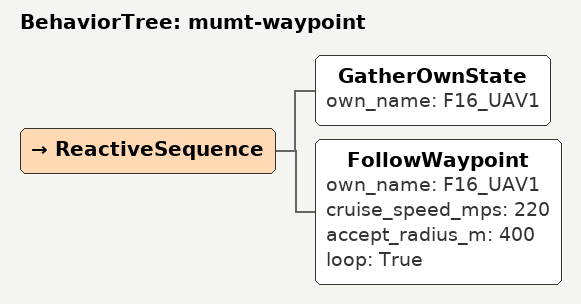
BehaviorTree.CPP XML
<?xml version="1.0" encoding="UTF-8"?>
<root BTCPP_format="4">
  <BehaviorTree ID="mumt-waypoint">

    <ReactiveSequence>
      <GatherOwnState own_name="F16_UAV1"/>
      <FollowWaypoint own_name="F16_UAV1" cruise_speed_mps="220" accept_radius_m="400" loop="True"/>
    </ReactiveSequence>

  </BehaviorTree>
</root>
